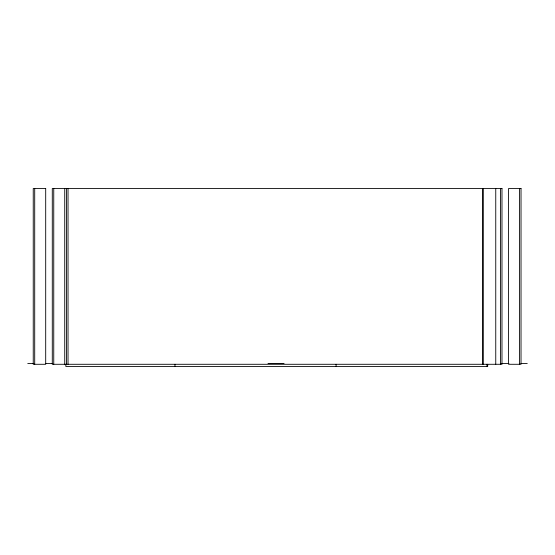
<?xml version="1.0" encoding="UTF-8"?>
<svg xmlns="http://www.w3.org/2000/svg" width="555" height="555" viewBox="0 0 555 555"><rect width="100%" height="100%" fill="white"/><g stroke="black" fill="none" stroke-linecap="round" stroke-linejoin="round"><path stroke-width="0.83" d="M27.75 363.56L33.806 363.56M45.392 363.56L52.586 363.56M267.982 363.56L284.091 363.56M501.019 363.56L508.942 363.56M520.861 363.56L527.25 363.56M519.556 188.513L519.556 364.288M500.52 188.513L500.52 364.288M495.754 188.513L495.754 364.288M487.699 364.288L487.699 366.487L65.837 366.487L65.837 364.288M486.971 364.288L486.971 366.487M483.308 188.513L483.308 364.288M482.572 188.513L482.572 364.288M336.094 364.288L336.094 366.487M174.964 364.288L174.964 366.487M68.029 188.513L68.029 364.288M66.565 188.513L66.565 364.288M64.734 188.513L64.734 364.288M53.752 188.513L53.752 364.288M34.708 188.513L34.708 364.288M45.697 188.513L33.245 188.513L33.245 364.288L45.697 364.288L45.697 188.513M501.984 188.513L52.288 188.513L52.288 364.288L501.984 364.288L501.984 188.513M521.027 188.513L508.574 188.513L508.574 364.288L521.027 364.288L521.027 188.513"/></g></svg>
